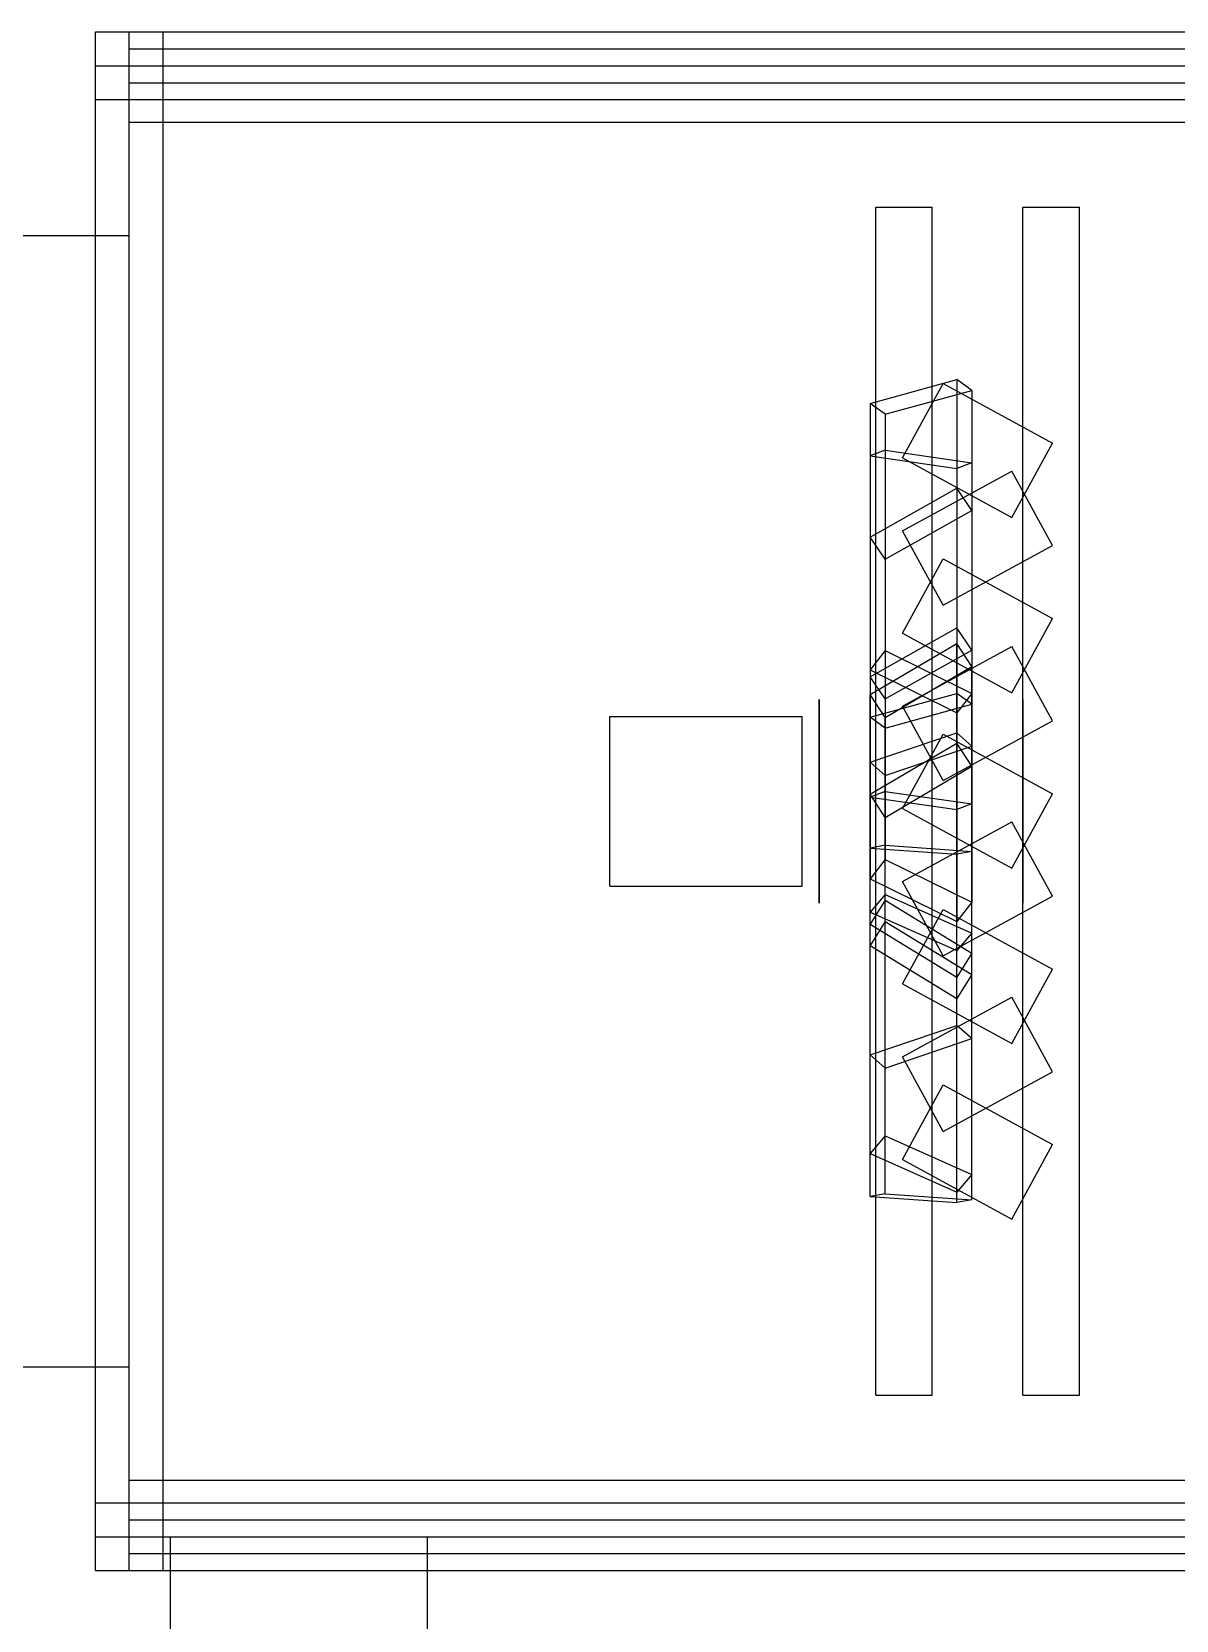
# Model space of a CAD drawing. Header units: millimetres. Extents: x -514 to -279, y -98 to 91.
# Drawn here: x -434.8 to -412.54, y 33.88 to 64.76 of the extents above; entities that cross this region are included whole.
import ezdxf

# ---------------------------------------------------------------- set-up
doc = ezdxf.new("R2010")
doc.units = ezdxf.units.MM
doc.layers.add('HIDDEN', color=8, linetype='Continuous')
doc.layers.add('VISIBLE', color=7, linetype='Continuous')

msp = doc.modelspace()

# ---------------------------------------------------------------- linework, layer by layer
at = {"layer": 'HIDDEN'}
for points in [[(-433.56, 64.76), (-432.24, 64.76)], [(-433.56, 63.44), (-433.56, 64.76)], [(-432.9, 64.76), (-306.4, 64.76)], [(-432.9, 64.76), (-306.4, 64.76)], [(-432.9, 63.44), (-432.9, 64.76)], [(-432.9, 63.44), (-432.9, 64.76)], [(-432.9, 64.76), (-306.4, 64.76)], [(-432.9, 63.44), (-432.9, 64.76)], [(-432.9, 64.76), (-432.24, 64.76)], [(-432.24, 63.44), (-432.24, 64.76)], [(-432.24, 63.44), (-432.24, 64.76)], [(-432.9, 64.43), (-306.4, 64.43)], [(-432.9, 64.43), (-306.4, 64.43)], [(-432.9, 63.77), (-432.9, 64.43)], [(-432.9, 63.77), (-432.9, 64.43)], [(-433.56, 64.1), (-432.24, 64.1)], [(-433.56, 64.1), (-432.24, 64.1)], [(-433.56, 35.5), (-433.56, 64.1)], [(-433.56, 35.5), (-433.56, 64.1)], [(-433.56, 64.1), (-432.24, 64.1)], [(-433.56, 35.5), (-433.56, 64.1)], [(-433.56, 63.44), (-433.56, 64.1)], [(-432.9, 64.1), (-306.4, 64.1)], [(-432.9, 64.1), (-306.4, 64.1)], [(-432.9, 35.5), (-432.9, 64.1)], [(-432.9, 35.5), (-432.9, 64.1)], [(-432.9, 64.1), (-306.4, 64.1)], [(-432.9, 64.1), (-306.4, 64.1)], [(-432.9, 35.5), (-432.9, 64.1)], [(-432.9, 35.5), (-432.9, 64.1)], [(-432.24, 35.5), (-432.24, 64.1)], [(-432.24, 35.5), (-432.24, 64.1)], [(-432.24, 35.5), (-432.24, 64.1)], [(-432.9, 63.77), (-306.4, 63.77)], [(-432.9, 63.77), (-306.4, 63.77)], [(-433.56, 63.44), (-432.24, 63.44)], [(-433.56, 63.44), (-432.24, 63.44)], [(-432.9, 63.44), (-306.4, 63.44)], [(-432.9, 63.44), (-306.4, 63.44)], [(-432.9, 63.44), (-306.4, 63.44)], [(-432.9, 63), (-386.15, 63)], [(-432.9, 63), (-386.15, 63)], [(-432.9, 36.6), (-432.9, 63)], [(-432.9, 36.6), (-432.9, 63)], [(-418.38, 61.35), (-417.28, 61.35)], [(-418.38, 61.35), (-417.28, 61.35)], [(-418.38, 38.25), (-418.38, 61.35)], [(-418.38, 38.25), (-418.38, 61.35)], [(-417.28, 38.25), (-417.28, 61.35)], [(-417.28, 38.25), (-417.28, 61.35)], [(-415.52, 61.35), (-414.42, 61.35)], [(-415.52, 61.35), (-414.42, 61.35)], [(-415.52, 38.25), (-415.52, 61.35)], [(-415.52, 38.25), (-415.52, 61.35)], [(-414.42, 38.25), (-414.42, 61.35)], [(-414.42, 38.25), (-414.42, 61.35)], [(-443.9, 60.8), (-432.9, 60.8)], [(-443.9, 60.8), (-432.9, 60.8)], [(-443.9, 60.8), (-432.9, 60.8)], [(-433.56, 60.8), (-432.9, 60.8)], [(-432.9, 38.8), (-432.9, 60.8)], [(-432.9, 38.8), (-432.9, 60.8)], [(-432.9, 38.8), (-432.9, 60.8)], [(-432.9, 38.8), (-432.9, 60.8)], [(-418.488, 57.534), (-416.8, 57.996)], [(-418.2, 57.324), (-416.512, 57.786)], [(-417.857, 56.476), (-417.066, 57.924)], [(-417.857, 56.476), (-417.066, 57.924)], [(-417.066, 57.924), (-414.943, 56.764)], [(-417.066, 57.924), (-414.943, 56.764)], [(-416.8, 57.996), (-416.8, 51.893)], [(-416.512, 57.786), (-416.8, 57.996)], [(-416.512, 57.786), (-416.512, 51.684)], [(-418.488, 57.534), (-418.488, 51.431)], [(-418.2, 57.324), (-418.488, 57.534)], [(-418.2, 57.324), (-418.2, 51.222)], [(-418.2, 56.622), (-418.488, 56.513)], [(-418.2, 56.622), (-416.512, 56.381)], [(-418.2, 56.622), (-418.2, 49.99)], [(-415.734, 55.316), (-414.943, 56.764)], [(-415.734, 55.316), (-414.943, 56.764)], [(-418.488, 56.513), (-416.8, 56.271)], [(-418.488, 56.513), (-418.488, 49.881)], [(-417.857, 56.476), (-415.734, 55.316)], [(-417.857, 56.476), (-415.734, 55.316)], [(-417.857, 55.059), (-415.734, 56.219)], [(-417.857, 55.059), (-415.734, 56.219)], [(-416.512, 56.381), (-416.8, 56.271)], [(-416.8, 56.271), (-416.8, 49.639)], [(-416.512, 56.381), (-416.512, 49.749)], [(-414.943, 54.771), (-415.734, 56.219)], [(-414.943, 54.771), (-415.734, 56.219)], [(-418.488, 54.936), (-416.8, 55.885)], [(-416.8, 55.885), (-416.8, 53.168)], [(-416.512, 55.455), (-416.8, 55.885)], [(-418.2, 54.506), (-416.512, 55.455)], [(-416.512, 55.455), (-416.512, 52.738)], [(-417.066, 53.611), (-417.857, 55.059)], [(-417.066, 53.611), (-417.857, 55.059)], [(-418.488, 54.936), (-418.488, 52.218)], [(-418.2, 54.506), (-418.488, 54.936)], [(-417.066, 53.611), (-414.943, 54.771)], [(-417.066, 53.611), (-414.943, 54.771)], [(-418.2, 54.506), (-418.2, 51.788)], [(-417.857, 53.066), (-417.066, 54.514)], [(-417.857, 53.066), (-417.066, 54.514)], [(-417.066, 54.514), (-414.943, 53.354)], [(-417.066, 54.514), (-414.943, 53.354)], [(-418.488, 52.218), (-416.8, 53.168)], [(-416.512, 52.738), (-416.8, 53.168)], [(-415.734, 51.906), (-414.943, 53.354)], [(-415.734, 51.906), (-414.943, 53.354)], [(-418.488, 51.874), (-416.8, 52.866)], [(-417.857, 53.066), (-415.734, 51.906)], [(-417.857, 53.066), (-415.734, 51.906)], [(-416.512, 52.417), (-416.8, 52.866)], [(-416.8, 50.927), (-416.8, 52.866)], [(-418.2, 52.727), (-418.488, 52.351)], [(-418.2, 51.788), (-416.512, 52.738)], [(-418.2, 52.727), (-416.512, 51.896)], [(-418.2, 52.727), (-418.2, 48.669)], [(-417.857, 51.649), (-415.734, 52.809)], [(-417.857, 51.649), (-415.734, 52.809)], [(-414.943, 51.361), (-415.734, 52.809)], [(-414.943, 51.361), (-415.734, 52.809)], [(-418.488, 52.351), (-416.8, 51.519)], [(-418.488, 52.351), (-418.488, 48.292)], [(-418.2, 51.788), (-418.488, 52.218)], [(-418.2, 51.425), (-416.512, 52.417)], [(-416.512, 50.478), (-416.512, 52.417)], [(-418.488, 51.431), (-416.8, 51.893)], [(-416.512, 51.896), (-416.8, 51.519)], [(-416.512, 51.684), (-416.8, 51.893)], [(-416.512, 51.896), (-416.512, 47.837)], [(-419.48, 51.78), (-419.48, 51.742)], [(-419.48, 51.778), (-419.48, 51.78)], [(-419.48, 51.698), (-419.48, 51.778)], [(-419.48, 51.742), (-419.48, 51.594)], [(-419.48, 51.508), (-419.48, 51.698)], [(-419.48, 51.594), (-419.48, 51.342)], [(-418.2, 51.425), (-418.488, 51.874)], [(-418.488, 49.935), (-418.488, 51.874)], [(-418.2, 51.222), (-416.512, 51.684)], [(-417.066, 50.201), (-417.857, 51.649)], [(-417.066, 50.201), (-417.857, 51.649)], [(-415.52, 51.78), (-415.52, 51.742)], [(-415.52, 51.778), (-415.52, 51.78)], [(-415.52, 51.698), (-415.52, 51.778)], [(-415.52, 51.742), (-415.52, 51.594)], [(-415.52, 51.508), (-415.52, 51.698)], [(-415.52, 51.594), (-415.52, 51.342)], [(-423.55, 51.45), (-419.81, 51.45)], [(-423.55, 51.45), (-419.81, 51.45)], [(-423.55, 48.15), (-423.55, 51.45)], [(-423.55, 48.15), (-423.55, 51.45)], [(-419.81, 48.15), (-419.81, 51.45)], [(-419.81, 48.15), (-419.81, 51.45)], [(-419.48, 51.219), (-419.48, 51.508)], [(-419.48, 51.342), (-419.48, 50.999)], [(-418.2, 51.222), (-418.488, 51.431)], [(-418.2, 49.486), (-418.2, 51.425)], [(-417.066, 50.201), (-414.943, 51.361)], [(-417.066, 50.201), (-414.943, 51.361)], [(-416.8, 51.519), (-416.8, 47.461)], [(-415.52, 51.219), (-415.52, 51.508)], [(-415.52, 51.342), (-415.52, 50.999)], [(-419.48, 50.848), (-419.48, 51.219)], [(-419.48, 50.999), (-419.48, 50.588)], [(-418.488, 50.559), (-416.8, 51.13)], [(-417.857, 49.656), (-417.066, 51.104)], [(-417.857, 49.656), (-417.066, 51.104)], [(-417.066, 51.104), (-414.943, 49.944)], [(-417.066, 51.104), (-414.943, 49.944)], [(-416.512, 50.872), (-416.8, 51.13)], [(-416.8, 45.442), (-416.8, 51.13)], [(-415.52, 50.848), (-415.52, 51.219)], [(-415.52, 50.999), (-415.52, 50.588)], [(-419.48, 50.415), (-419.48, 50.848)], [(-418.488, 49.935), (-416.8, 50.927)], [(-418.2, 50.301), (-416.512, 50.872)], [(-416.512, 50.478), (-416.8, 50.927)], [(-416.512, 45.183), (-416.512, 50.872)], [(-415.52, 50.415), (-415.52, 50.848)], [(-419.48, 50.588), (-419.48, 50.13)], [(-419.48, 49.947), (-419.48, 50.415)], [(-418.2, 50.301), (-418.488, 50.559)], [(-418.488, 44.871), (-418.488, 50.559)], [(-418.2, 49.486), (-416.512, 50.478)], [(-415.52, 50.588), (-415.52, 50.13)], [(-415.52, 49.947), (-415.52, 50.415)], [(-419.48, 50.13), (-419.48, 49.653)], [(-418.2, 44.612), (-418.2, 50.301)], [(-415.52, 50.13), (-415.52, 49.653)], [(-419.48, 49.47), (-419.48, 49.947)], [(-418.2, 49.99), (-418.488, 49.881)], [(-418.2, 49.486), (-418.488, 49.935)], [(-418.488, 49.881), (-416.8, 49.639)], [(-418.2, 49.99), (-416.512, 49.749)], [(-416.512, 49.749), (-416.8, 49.639)], [(-415.734, 48.496), (-414.943, 49.944)], [(-415.734, 48.496), (-414.943, 49.944)], [(-415.52, 49.47), (-415.52, 49.947)], [(-419.48, 49.653), (-419.48, 49.185)], [(-419.48, 49.012), (-419.48, 49.47)], [(-417.857, 49.656), (-415.734, 48.496)], [(-417.857, 49.656), (-415.734, 48.496)], [(-415.52, 49.653), (-415.52, 49.185)], [(-415.52, 49.012), (-415.52, 49.47)], [(-419.48, 49.185), (-419.48, 48.752)], [(-417.857, 48.239), (-415.734, 49.399)], [(-417.857, 48.239), (-415.734, 49.399)], [(-414.943, 47.951), (-415.734, 49.399)], [(-414.943, 47.951), (-415.734, 49.399)], [(-415.52, 49.185), (-415.52, 48.752)], [(-419.48, 48.601), (-419.48, 49.012)], [(-418.2, 48.942), (-418.488, 48.889)], [(-418.488, 48.889), (-416.8, 48.772)], [(-418.488, 42.113), (-418.488, 48.889)], [(-418.2, 48.942), (-416.512, 48.825)], [(-418.2, 42.167), (-418.2, 48.942)], [(-416.512, 48.825), (-416.8, 48.772)], [(-416.512, 42.049), (-416.512, 48.825)], [(-415.52, 48.601), (-415.52, 49.012)], [(-419.48, 48.752), (-419.48, 48.381)], [(-419.48, 48.258), (-419.48, 48.601)], [(-418.2, 48.669), (-418.488, 48.292)], [(-418.2, 48.669), (-416.512, 47.837)], [(-416.8, 41.996), (-416.8, 48.772)], [(-415.52, 48.752), (-415.52, 48.381)], [(-415.52, 48.258), (-415.52, 48.601)], [(-419.48, 48.381), (-419.48, 48.092)], [(-419.48, 48.006), (-419.48, 48.258)], [(-418.488, 48.292), (-416.8, 47.461)], [(-417.066, 46.791), (-417.857, 48.239)], [(-417.066, 46.791), (-417.857, 48.239)], [(-415.52, 48.381), (-415.52, 48.092)], [(-415.52, 48.006), (-415.52, 48.258)], [(-423.55, 48.15), (-419.81, 48.15)], [(-423.55, 48.15), (-419.81, 48.15)], [(-419.48, 48.092), (-419.48, 47.902)], [(-419.48, 47.858), (-419.48, 48.006)], [(-419.48, 47.902), (-419.48, 47.822)], [(-418.2, 47.986), (-418.488, 47.645)], [(-418.2, 47.878), (-418.488, 47.41)], [(-418.2, 47.986), (-416.512, 47.235)], [(-418.2, 43.292), (-418.2, 47.986)], [(-418.2, 47.878), (-416.512, 46.845)], [(-418.2, 47.463), (-418.2, 47.878)], [(-417.066, 46.791), (-414.943, 47.951)], [(-417.066, 46.791), (-414.943, 47.951)], [(-415.52, 48.092), (-415.52, 47.902)], [(-415.52, 47.858), (-415.52, 48.006)], [(-415.52, 47.902), (-415.52, 47.822)], [(-419.48, 47.82), (-419.48, 47.858)], [(-419.48, 47.822), (-419.48, 47.82)], [(-418.488, 47.645), (-416.8, 46.894)], [(-418.488, 42.952), (-418.488, 47.645)], [(-417.857, 46.246), (-417.066, 47.694)], [(-417.857, 46.246), (-417.066, 47.694)], [(-417.066, 47.694), (-414.943, 46.534)], [(-417.066, 47.694), (-414.943, 46.534)], [(-416.512, 47.837), (-416.8, 47.461)], [(-415.52, 47.82), (-415.52, 47.858)], [(-415.52, 47.822), (-415.52, 47.82)], [(-418.2, 47.463), (-418.488, 46.995)], [(-418.488, 47.41), (-416.8, 46.377)], [(-418.488, 46.995), (-418.488, 47.41)], [(-418.2, 47.463), (-416.512, 46.43)], [(-418.488, 46.995), (-416.8, 45.962)], [(-416.512, 47.235), (-416.8, 46.894)], [(-416.512, 42.541), (-416.512, 47.235)], [(-416.8, 42.201), (-416.8, 46.894)], [(-416.512, 46.845), (-416.8, 46.377)], [(-416.512, 46.43), (-416.512, 46.845)], [(-416.512, 46.43), (-416.8, 45.962)], [(-416.8, 45.962), (-416.8, 46.377)], [(-415.734, 45.086), (-414.943, 46.534)], [(-415.734, 45.086), (-414.943, 46.534)], [(-417.857, 46.246), (-415.734, 45.086)], [(-417.857, 46.246), (-415.734, 45.086)], [(-417.857, 44.829), (-415.734, 45.989)], [(-417.857, 44.829), (-415.734, 45.989)], [(-414.943, 44.541), (-415.734, 45.989)], [(-414.943, 44.541), (-415.734, 45.989)], [(-418.488, 44.871), (-416.8, 45.442)], [(-416.512, 45.183), (-416.8, 45.442)], [(-418.2, 44.612), (-416.512, 45.183)], [(-418.2, 44.612), (-418.488, 44.871)], [(-417.066, 43.381), (-417.857, 44.829)], [(-417.066, 43.381), (-417.857, 44.829)], [(-417.066, 43.381), (-414.943, 44.541)], [(-417.066, 43.381), (-414.943, 44.541)], [(-417.857, 42.836), (-417.066, 44.284)], [(-417.857, 42.836), (-417.066, 44.284)], [(-417.066, 44.284), (-414.943, 43.124)], [(-417.066, 44.284), (-414.943, 43.124)], [(-418.2, 43.292), (-418.488, 42.952)], [(-418.2, 43.292), (-416.512, 42.541)], [(-418.488, 42.952), (-416.8, 42.201)], [(-415.734, 41.676), (-414.943, 43.124)], [(-415.734, 41.676), (-414.943, 43.124)], [(-417.857, 42.836), (-415.734, 41.676)], [(-417.857, 42.836), (-415.734, 41.676)], [(-416.512, 42.541), (-416.8, 42.201)], [(-418.2, 42.167), (-418.488, 42.113)], [(-418.488, 42.113), (-416.8, 41.996)], [(-418.2, 42.167), (-416.512, 42.049)], [(-416.512, 42.049), (-416.8, 41.996)], [(-443.9, 38.8), (-432.9, 38.8)], [(-443.9, 38.8), (-432.9, 38.8)], [(-443.9, 38.8), (-432.9, 38.8)], [(-433.56, 38.8), (-432.9, 38.8)], [(-418.38, 38.25), (-417.28, 38.25)], [(-418.38, 38.25), (-417.28, 38.25)], [(-415.52, 38.25), (-414.42, 38.25)], [(-415.52, 38.25), (-414.42, 38.25)], [(-432.9, 36.6), (-386.15, 36.6)], [(-432.9, 36.6), (-386.15, 36.6)], [(-433.56, 36.16), (-432.24, 36.16)], [(-433.56, 36.16), (-432.24, 36.16)], [(-433.56, 34.84), (-433.56, 36.16)], [(-433.56, 35.5), (-433.56, 36.16)], [(-432.9, 36.16), (-306.4, 36.16)], [(-432.9, 36.16), (-306.4, 36.16)], [(-432.9, 34.84), (-432.9, 36.16)], [(-432.9, 34.84), (-432.9, 36.16)], [(-432.9, 36.16), (-306.4, 36.16)], [(-432.9, 34.84), (-432.9, 36.16)], [(-432.24, 34.84), (-432.24, 36.16)], [(-432.24, 34.84), (-432.24, 36.16)], [(-432.9, 35.83), (-306.4, 35.83)], [(-432.9, 35.83), (-306.4, 35.83)], [(-432.9, 35.17), (-432.9, 35.83)], [(-432.9, 35.17), (-432.9, 35.83)], [(-433.56, 35.5), (-432.24, 35.5)], [(-433.56, 35.5), (-432.24, 35.5)], [(-433.56, 35.5), (-432.24, 35.5)], [(-432.9, 35.5), (-306.4, 35.5)], [(-432.9, 35.5), (-306.4, 35.5)], [(-432.9, 35.5), (-306.4, 35.5)], [(-432.9, 35.5), (-306.4, 35.5)], [(-432.1, 35.5), (-427.1, 35.5)], [(-432.1, 35.5), (-427.1, 35.5)], [(-432.1, 5), (-432.1, 35.5)], [(-432.1, 5), (-432.1, 35.5)], [(-432.1, 35.5), (-427.1, 35.5)], [(-432.1, 35.5), (-427.1, 35.5)], [(-432.1, 5), (-432.1, 35.5)], [(-432.1, 34.84), (-432.1, 35.5)], [(-427.1, 5), (-427.1, 35.5)], [(-427.1, 5), (-427.1, 35.5)], [(-427.1, 5), (-427.1, 35.5)], [(-427.1, 34.84), (-427.1, 35.5)], [(-432.9, 35.17), (-306.4, 35.17)], [(-432.9, 35.17), (-306.4, 35.17)], [(-433.56, 34.84), (-432.24, 34.84)], [(-432.9, 34.84), (-306.4, 34.84)], [(-432.9, 34.84), (-306.4, 34.84)], [(-432.9, 34.84), (-306.4, 34.84)], [(-432.9, 34.84), (-432.24, 34.84)]]:
    msp.add_lwpolyline(points, dxfattribs=at)
at = {"layer": 'VISIBLE'}
for points in [[(-433.56, 64.76), (-432.9, 64.76)], [(-433.56, 64.1), (-433.56, 64.76)], [(-432.9, 64.76), (-306.4, 64.76)], [(-432.9, 63.44), (-432.9, 64.76)], [(-433.56, 64.1), (-432.24, 64.1)], [(-433.56, 35.5), (-433.56, 64.1)], [(-432.24, 35.5), (-432.24, 64.1)], [(-432.9, 63.44), (-306.4, 63.44)], [(-443.9, 60.8), (-433.56, 60.8)], [(-443.9, 38.8), (-433.56, 38.8)], [(-432.9, 36.16), (-306.4, 36.16)], [(-432.9, 34.84), (-432.9, 36.16)], [(-433.56, 35.5), (-432.24, 35.5)], [(-433.56, 34.84), (-433.56, 35.5)], [(-433.56, 34.84), (-432.9, 34.84)], [(-432.9, 34.84), (-306.4, 34.84)], [(-432.1, 5), (-432.1, 34.84)], [(-427.1, 5), (-427.1, 34.84)]]:
    msp.add_lwpolyline(points, dxfattribs=at)

doc.saveas('drawing.dxf')
